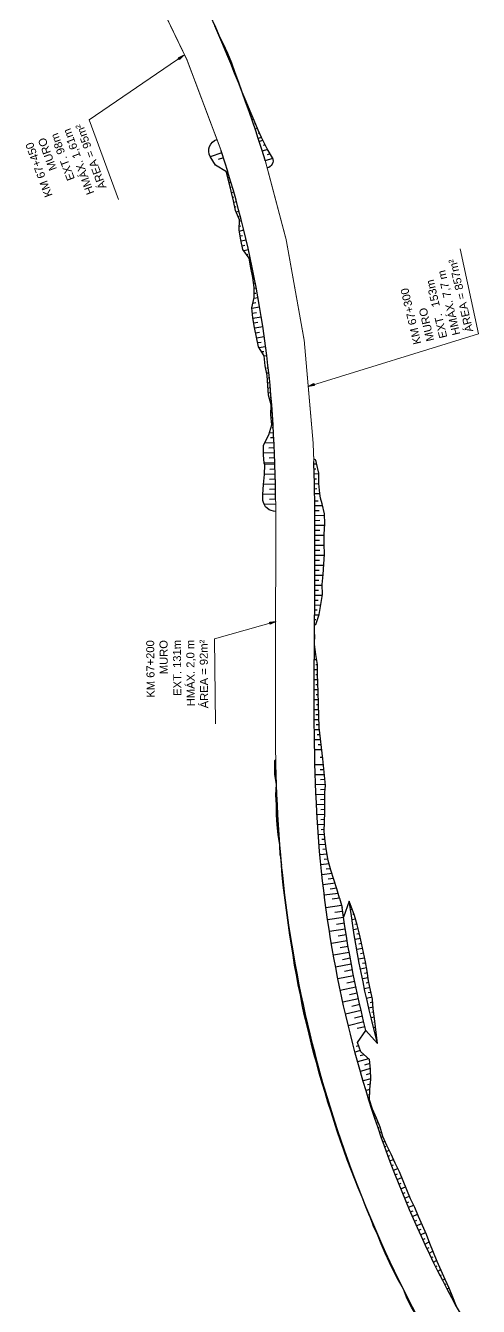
# Model space of a CAD drawing. Header units: metres. Extents: x 288738 to 324331, y 7399322 to 7465117.
# Drawn here: x 304748 to 304974, y 7438552 to 7439192 of the extents above; entities that cross this region are included whole.
import ezdxf

# ---------------------------------------------------------------- set-up
doc = ezdxf.new("R2010")
doc.units = ezdxf.units.M
doc.header["$LTSCALE"] = 10
for name, color, linetype in [('F-HZ-ATERRO-TALUDE', 110, 'Continuous'), ('F-HZ-CORTE-TALUDE', 10, 'Continuous'), ('F-HZ-MUROS', 210, 'Continuous'), ('F-HZ-PIANO-CORTE', 10, 'Continuous'), ('F-HZ-TALUDE', 2, 'Continuous')]:
    doc.layers.add(name, color=color, linetype=linetype)
doc.layers.add('U-HZ-TEXTO-MUROS', color=2, linetype='Continuous', lineweight=0)
doc.styles.add('ARIAL', font='arial.ttf')
doc.styles.add('DIM', font='arial.ttf', dxfattribs={"width": 0.8})
doc.dimstyles.new('U-1_2000', dxfattribs={"dimscale": 2, "dimtxt": 1.5, "dimasz": 0.75, "dimexe": 0.75, "dimexo": 0.75, "dimgap": 0.25, "dimtad": 1, "dimzin": 4, "dimtxsty": 'DIM', "dimblk": 'ARCHTICK', "dimcen": 0.7, "dimdle": 0.75, "dimclrd": 256, "dimclre": 256, "dimclrt": 256, "dimaunit": 1, "dimadec": 3, "dimazin": 2, "dimtfac": 1, "dimtofl": 0, "dimtmove": 0, "dimatfit": 3, "dimldrblk": 'CLOSEDBLANK', "dimfxl": 0, "dimtolj": 1, "dimtzin": 0, "dimlwd": -1, "dimlwe": -1, "dimarcsym": 0})

# ---------------------------------------------------------------- blocks, each defined once
blk = doc.blocks.new('_ArchTick')
at = {"color": 0, "linetype": 'ByBlock', "const_width": 0.15}
blk.add_lwpolyline([(-0.5, -0.5), (0.5, 0.5)], dxfattribs=at)

msp = doc.modelspace()

# ---------------------------------------------------------------- linework, layer by layer
at = {"layer": 'F-HZ-ATERRO-TALUDE', "linetype": 'Continuous', "lineweight": -3}
for p, q in [((304842.775, 7439192.145), (304842.921, 7439192.211)), ((304846.397, 7439128.584), (304840.598, 7439126.707)), ((304846.043, 7439129.672), (304845.683, 7439129.555)), ((304847.156, 7439126.202), (304844.529, 7439125.365)), ((304869.805, 7439018.584), (304868.727, 7439018.469)), ((304869.534, 7439021.069), (304868.911, 7439021)), ((304870.313, 7439013.61), (304868.989, 7439013.481)), ((304870.065, 7439016.098), (304869.508, 7439016.041)), ((304870.776, 7439008.631), (304869.466, 7439008.516)), ((304870.55, 7439011.121), (304869.86, 7439011.057)), ((304870.988, 7439006.141), (304870.502, 7439006.1)), ((304871.191, 7439003.649), (304870.757, 7439003.615)), ((304871.381, 7439001.156), (304871.194, 7439001.142)), ((304871.564, 7438998.663), (304870.909, 7438998.617)), ((304871.892, 7438993.674), (304871.279, 7438993.636)), ((304871.732, 7438996.168), (304871.378, 7438996.145)), ((304872.181, 7438988.682), (304870.101, 7438988.57)), ((304872.04, 7438991.178), (304871.463, 7438991.145)), ((304872.433, 7438983.688), (304867.683, 7438983.467)), ((304872.543, 7438981.191), (304869.875, 7438981.076)), ((304872.31, 7438986.185), (304870.647, 7438986.102)), ((304872.647, 7438978.693), (304867.171, 7438978.476)), ((304872.742, 7438976.195), (304870.017, 7438976.096)), ((304873.001, 7438967.973), (304867.701, 7438967.833)), ((304872.855, 7438972.971), (304867.812, 7438972.808)), ((304872.928, 7438970.472), (304870.352, 7438970.396)), ((304892.36, 7438973.107), (304893.685, 7438973.149)), ((304892.431, 7438970.67), (304893.363, 7438970.697)), ((304892.501, 7438968.232), (304894.851, 7438968.294)), ((304873.119, 7438962.974), (304867.147, 7438962.849)), ((304873.06, 7438965.474), (304870.243, 7438965.407)), ((304892.56, 7438965.742), (304893.677, 7438965.768)), ((304892.619, 7438963.251), (304894.751, 7438963.296)), ((304892.664, 7438960.769), (304893.856, 7438960.791)), ((304873.212, 7438957.975), (304866.848, 7438957.873)), ((304873.166, 7438960.475), (304870.081, 7438960.418)), ((304873.259, 7438955.476), (304870.174, 7438955.419)), ((304892.71, 7438958.288), (304895.342, 7438958.331)), ((304892.76, 7438954.727), (304894.398, 7438954.748)), ((304873.305, 7438952.976), (304867.514, 7438952.883)), ((304892.788, 7438952.319), (304896.705, 7438952.362)), ((304892.812, 7438949.887), (304895.042, 7438949.908)), ((304892.833, 7438947.439), (304897.696, 7438947.474)), ((304892.848, 7438944.948), (304895.309, 7438944.962)), ((304892.861, 7438942.458), (304897.786, 7438942.477)), ((304892.867, 7438939.97), (304895.256, 7438939.976)), ((304892.872, 7438937.48), (304897.529, 7438937.484)), ((304892.866, 7438929.999), (304895.23, 7438929.993)), ((304892.871, 7438932.492), (304897.485, 7438932.485)), ((304892.872, 7438934.986), (304895.182, 7438934.985)), ((304892.838, 7438922.525), (304897.287, 7438922.504)), ((304892.849, 7438925.017), (304895.156, 7438925.007)), ((304892.859, 7438927.507), (304897.645, 7438927.491)), ((304892.811, 7438917.538), (304896.976, 7438917.514)), ((304892.825, 7438920.032), (304894.982, 7438920.02)), ((304892.765, 7438910.061), (304894.686, 7438910.048)), ((304892.781, 7438912.559), (304896.547, 7438912.535)), ((304892.796, 7438915.05), (304894.766, 7438915.037)), ((304892.733, 7438905.106), (304894.433, 7438905.095)), ((304892.749, 7438907.568), (304896.584, 7438907.543)), ((304892.684, 7438897.718), (304894.81, 7438897.704)), ((304892.7, 7438900.176), (304893.983, 7438900.168)), ((304892.717, 7438902.644), (304895.685, 7438902.624)), ((304892.653, 7438892.962), (304893.236, 7438892.959)), ((304892.669, 7438895.34), (304893.346, 7438895.336)), ((304873.305, 7438824.712), (304872.795, 7438824.7)), ((304873.401, 7438821.036), (304872.798, 7438821.02)), ((304873.333, 7438823.535), (304873.052, 7438823.529)), ((304873.55, 7438816.039), (304873.133, 7438816.025)), ((304873.47, 7438818.537), (304873.16, 7438818.528)), ((304873.633, 7438813.54), (304873.564, 7438813.538)), ((304873.727, 7438811.042), (304873.478, 7438811.032)), ((304873.825, 7438808.544), (304873.575, 7438808.533)), ((304873.934, 7438806.046), (304873.395, 7438806.022)), ((304874.174, 7438801.052), (304873.591, 7438801.022)), ((304874.048, 7438803.549), (304873.798, 7438803.537)), ((304874.448, 7438796.059), (304873.742, 7438796.018)), ((304874.305, 7438798.555), (304873.947, 7438798.536)), ((304874.758, 7438791.069), (304874.202, 7438791.032)), ((304874.597, 7438793.564), (304874.279, 7438793.544)), ((304874.925, 7438788.575), (304874.69, 7438788.558)), ((304875.105, 7438786.081), (304874.797, 7438786.058)), ((304875.293, 7438783.588), (304875.237, 7438783.584)), ((304875.493, 7438781.096), (304875.375, 7438781.087)), ((304875.701, 7438778.605), (304875.584, 7438778.595)), ((304922.011, 7438648.446), (304922.564, 7438648.626)), ((304922.786, 7438646.079), (304923.184, 7438646.211)), ((304923.583, 7438643.708), (304924.475, 7438644.008)), ((304924.383, 7438641.337), (304924.871, 7438641.503)), ((304925.201, 7438638.971), (304926.101, 7438639.283)), ((304926.02, 7438636.607), (304926.435, 7438636.753)), ((304926.856, 7438634.256), (304927.883, 7438634.622)), ((304927.694, 7438631.905), (304928.306, 7438632.125)), ((304928.551, 7438629.559), (304929.965, 7438630.076)), ((304929.41, 7438627.212), (304930.21, 7438627.508)), ((304930.288, 7438624.869), (304932.03, 7438625.522)), ((304931.169, 7438622.527), (304932.119, 7438622.888)), ((304932.063, 7438620.196), (304934.197, 7438621.018)), ((304932.964, 7438617.863), (304934.125, 7438618.316)), ((304933.884, 7438615.528), (304936.241, 7438616.458)), ((304934.809, 7438613.193), (304935.996, 7438613.668)), ((304935.748, 7438610.865), (304938.09, 7438611.813)), ((304936.693, 7438608.539), (304937.858, 7438609.017)), ((304937.652, 7438606.219), (304940.007, 7438607.196)), ((304938.617, 7438603.903), (304939.832, 7438604.414)), ((304939.592, 7438601.595), (304942.177, 7438602.693)), ((304940.578, 7438599.288), (304941.892, 7438599.853)), ((304941.575, 7438596.985), (304944.111, 7438598.088)), ((304922.206, 7438592.643), (304921.982, 7438592.547)), ((304923.199, 7438590.348), (304923.098, 7438590.305)), ((304942.581, 7438594.685), (304943.832, 7438595.235)), ((304943.597, 7438592.388), (304946.121, 7438593.512)), ((304944.625, 7438590.096), (304945.884, 7438590.663)), ((304924.192, 7438588.054), (304924.012, 7438587.975)), ((304925.203, 7438585.767), (304925.096, 7438585.72)), ((304926.215, 7438583.481), (304925.966, 7438583.37)), ((304945.66, 7438587.807), (304948.152, 7438588.942)), ((304946.706, 7438585.529), (304947.887, 7438586.074)), ((304947.756, 7438583.258), (304949.93, 7438584.271)), ((304927.245, 7438581.203), (304927.081, 7438581.129)), ((304928.276, 7438578.926), (304927.868, 7438578.739)), ((304929.325, 7438576.657), (304929.14, 7438576.571)), ((304948.821, 7438580.99), (304949.839, 7438581.47)), ((304949.892, 7438578.725), (304951.815, 7438579.641)), ((304950.975, 7438576.469), (304951.851, 7438576.891)), ((304930.374, 7438574.388), (304930.05, 7438574.236)), ((304931.442, 7438572.127), (304931.265, 7438572.043)), ((304952.062, 7438574.219), (304953.619, 7438574.978)), ((304953.166, 7438571.971), (304953.92, 7438572.342)), ((304954.275, 7438569.722), (304955.779, 7438570.471)), ((304932.51, 7438569.867), (304932.121, 7438569.681)), ((304933.596, 7438567.615), (304933.463, 7438567.55)), ((304934.684, 7438565.364), (304934.552, 7438565.299)), ((304955.398, 7438567.486), (304956.087, 7438567.832)), ((304956.523, 7438565.252), (304957.752, 7438565.877)), ((304935.788, 7438563.121), (304935.755, 7438563.104)), ((304936.894, 7438560.879), (304936.885, 7438560.874)), ((304938.017, 7438558.645), (304937.933, 7438558.603)), ((304957.665, 7438563.025), (304958.23, 7438563.315)), ((304958.81, 7438560.799), (304959.847, 7438561.337)), ((304959.967, 7438558.59), (304960.383, 7438558.808)), ((304939.141, 7438556.412), (304938.787, 7438556.233)), ((304940.282, 7438554.188), (304940.089, 7438554.089)), ((304961.125, 7438556.384), (304961.743, 7438556.711)), ((304962.299, 7438554.189), (304962.492, 7438554.292)), ((304963.472, 7438551.996), (304963.628, 7438552.08))]:
    msp.add_line(p, q, dxfattribs=at)
at = {"layer": 'F-HZ-CORTE-TALUDE', "linetype": 'Continuous', "lineweight": -3}
msp.add_line((304872.832, 7438973.696), (304867.493, 7438973.519), dxfattribs=at)
at = {"layer": 'F-HZ-MUROS', "linetype": 'Continuous', "lineweight": -3, "const_width": 0.5}
for points in [[(304846.042, 7439129.672), (304828.957, 7439175.072), (304807.434, 7439219.684), (304806.472, 7439221.458)], [(304892.321, 7438974.342), (304891.956, 7438983.699), (304887.516, 7439034.741), (304878.487, 7439085.24), (304868.049, 7439124.706)], [(304873.302, 7438824.712), (304873.14, 7438832.98), (304873.086, 7438883.09), (304873.361, 7438933.062), (304873.235, 7438955.786)]]:
    msp.add_lwpolyline(points, dxfattribs=at)
at = {"layer": 'F-HZ-PIANO-CORTE'}
for p, q in [((304845.09, 7439187.128), (304845.014, 7439187.095)), ((304846.187, 7439184.878), (304846.097, 7439184.839)), ((304847.282, 7439182.626), (304846.999, 7439182.506)), ((304848.36, 7439180.366), (304848.166, 7439180.284)), ((304849.432, 7439178.103), (304848.944, 7439177.899)), ((304850.382, 7439175.788), (304850.139, 7439175.688)), ((304851.332, 7439173.473), (304850.847, 7439173.276)), ((304852.175, 7439171.115), (304851.976, 7439171.035)), ((304853.017, 7439168.757), (304852.709, 7439168.635)), ((304853.891, 7439166.413), (304853.755, 7439166.36)), ((304854.766, 7439164.069), (304854.529, 7439163.978)), ((304855.553, 7439161.693), (304855.486, 7439161.668)), ((304856.329, 7439159.313), (304856.308, 7439159.305)), ((304857.294, 7439157.005), (304857.236, 7439156.983)), ((304858.295, 7439154.708), (304858.046, 7439154.617)), ((304859.271, 7439152.402), (304859.084, 7439152.334)), ((304860.241, 7439150.091), (304859.742, 7439149.914)), ((304861.202, 7439147.776), (304860.887, 7439147.666)), ((304862.159, 7439145.459), (304861.396, 7439145.195)), ((304863.135, 7439143.147), (304862.67, 7439142.988)), ((304864.119, 7439140.835), (304863.009, 7439140.462)), ((304865.153, 7439138.539), (304864.476, 7439138.315)), ((304866.217, 7439136.25), (304864.583, 7439135.717)), ((304866.879, 7439134.837), (304865.057, 7439134.248)), ((304869.239, 7439130.319), (304866.574, 7439129.484)), ((304868.049, 7439132.577), (304866.933, 7439132.222)), ((304870.542, 7439128.092), (304868.927, 7439127.593)), ((304871.732, 7439125.834), (304868.056, 7439124.682)), ((304848.736, 7439118.844), (304849.389, 7439119.042)), ((304848.797, 7439118.576), (304849.468, 7439118.78)), ((304849.354, 7439116.139), (304849.768, 7439116.263)), ((304849.918, 7439113.704), (304850.894, 7439113.99)), ((304850.511, 7439111.275), (304851.05, 7439111.43)), ((304851.119, 7439108.85), (304852.28, 7439109.179)), ((304851.774, 7439106.438), (304852.364, 7439106.602)), ((304852.378, 7439104.013), (304853.622, 7439104.353)), ((304852.828, 7439101.554), (304853.55, 7439101.748)), ((304853.434, 7439099.143), (304854.915, 7439099.533)), ((304854.455, 7439096.861), (304854.996, 7439097.001)), ((304855.108, 7439092.022), (304855.92, 7439092.225)), ((304855.141, 7439089.531), (304857.319, 7439090.063)), ((304855.183, 7439094.521), (304856.147, 7439094.766)), ((304855.565, 7439087.067), (304856.735, 7439087.347)), ((304856.009, 7439084.607), (304858.486, 7439085.188)), ((304856.514, 7439082.159), (304857.782, 7439082.45)), ((304857.267, 7439079.818), (304859.599, 7439080.343)), ((304858.714, 7439077.78), (304859.406, 7439077.932)), ((304860.039, 7439075.69), (304860.599, 7439075.811)), ((304860.462, 7439073.226), (304860.79, 7439073.295)), ((304860.895, 7439070.764), (304861.633, 7439070.917)), ((304861.397, 7439068.315), (304861.763, 7439068.389)), ((304861.877, 7439065.862), (304862.622, 7439066.009)), ((304862.247, 7439063.39), (304862.671, 7439063.471)), ((304862.501, 7439058.413), (304863.254, 7439058.55)), ((304862.543, 7439060.912), (304863.565, 7439061.104)), ((304861.32, 7439051.04), (304865.242, 7439051.704)), ((304861.837, 7439053.482), (304863.34, 7439053.743)), ((304862.378, 7439055.923), (304864.444, 7439056.291)), ((304861.577, 7439048.553), (304863.614, 7439048.888)), ((304861.847, 7439046.068), (304866.058, 7439046.741)), ((304862.31, 7439043.611), (304864.377, 7439043.932)), ((304862.77, 7439041.154), (304866.83, 7439041.765)), ((304863.21, 7439038.693), (304865.202, 7439038.983)), ((304863.666, 7439036.235), (304867.555, 7439036.783)), ((304864.237, 7439033.802), (304866.066, 7439034.051)), ((304864.912, 7439031.409), (304868.228, 7439031.846)), ((304866.182, 7439029.256), (304867.351, 7439029.405)), ((304867.452, 7439027.102), (304868.812, 7439027.27)), ((304892.716, 7438885.163), (304892.602, 7438885.164)), ((304892.745, 7438887.663), (304892.682, 7438887.663)), ((304893.032, 7438880.161), (304892.571, 7438880.164)), ((304892.726, 7438882.663), (304892.656, 7438882.663)), ((304893.355, 7438877.659), (304892.955, 7438877.661)), ((304893.805, 7438875.156), (304892.541, 7438875.164)), ((304894.198, 7438872.655), (304893.362, 7438872.659)), ((304894.266, 7438865.158), (304892.493, 7438865.164)), ((304894.198, 7438870.156), (304892.514, 7438870.164)), ((304894.27, 7438867.657), (304893.386, 7438867.66)), ((304894.387, 7438860.161), (304892.481, 7438860.164)), ((304894.327, 7438862.659), (304893.326, 7438862.662)), ((304894.555, 7438855.165), (304892.479, 7438855.164)), ((304894.465, 7438857.663), (304893.464, 7438857.663)), ((304894.646, 7438852.668), (304893.645, 7438852.666)), ((304894.736, 7438850.172), (304892.489, 7438850.164)), ((304894.826, 7438847.675), (304893.325, 7438847.668)), ((304894.916, 7438845.18), (304892.514, 7438845.164)), ((304895.187, 7438840.191), (304892.556, 7438840.164)), ((304895.006, 7438842.684), (304893.506, 7438842.672)), ((304895.745, 7438835.209), (304892.616, 7438835.165)), ((304895.466, 7438837.699), (304893.959, 7438837.681)), ((304896.024, 7438832.719), (304894.517, 7438832.695)), ((304896.302, 7438830.232), (304892.697, 7438830.165)), ((304896.722, 7438826.483), (304895.42, 7438826.456)), ((304897.083, 7438822.788), (304892.862, 7438822.679)), ((304897.316, 7438820.305), (304895.551, 7438820.255)), ((304897.55, 7438817.824), (304893.005, 7438817.681)), ((304897.783, 7438815.343), (304895.634, 7438815.27)), ((304898.09, 7438812.867), (304893.176, 7438812.684)), ((304897.859, 7438807.884), (304893.378, 7438807.688)), ((304897.959, 7438810.375), (304895.616, 7438810.281)), ((304897.796, 7438802.905), (304893.614, 7438802.694)), ((304897.807, 7438805.394), (304895.649, 7438805.292)), ((304897.82, 7438797.928), (304893.884, 7438797.701)), ((304897.837, 7438800.418), (304895.791, 7438800.308)), ((304897.737, 7438795.433), (304895.884, 7438795.319)), ((304897.648, 7438792.937), (304894.19, 7438792.711)), ((304897.663, 7438787.952), (304894.536, 7438787.723)), ((304897.555, 7438790.438), (304895.956, 7438790.327)), ((304898.218, 7438783.008), (304894.924, 7438782.738)), ((304897.928, 7438785.479), (304896.326, 7438785.354)), ((304898.922, 7438778.079), (304895.354, 7438777.756)), ((304898.525, 7438780.539), (304896.829, 7438780.393)), ((304899.366, 7438775.626), (304897.474, 7438775.446)), ((304876.38, 7438770.194), (304876.487, 7438770.205)), ((304899.995, 7438773.192), (304895.826, 7438772.779)), ((304900.7, 7438770.77), (304898.388, 7438770.531)), ((304876.548, 7438767.7), (304876.642, 7438767.71)), ((304876.782, 7438765.211), (304877.006, 7438765.235)), ((304877.018, 7438762.722), (304877.147, 7438762.736)), ((304901.439, 7438768.355), (304896.341, 7438767.805)), ((304902.958, 7438763.542), (304896.898, 7438762.837)), ((304902.189, 7438765.945), (304899.4, 7438765.633)), ((304877.322, 7438760.241), (304877.566, 7438760.269)), ((304877.63, 7438757.76), (304877.743, 7438757.773)), ((304904.466, 7438758.501), (304897.528, 7438757.631)), ((304903.768, 7438761.027), (304900.486, 7438760.63)), ((304905.119, 7438756.095), (304901.479, 7438755.623)), ((304877.944, 7438755.279), (304878.167, 7438755.307)), ((304878.258, 7438752.799), (304878.368, 7438752.813)), ((304878.599, 7438750.322), (304878.809, 7438750.351)), ((304906.131, 7438752.372), (304898.366, 7438751.229)), ((304911.601, 7438750.381), (304910.62, 7438750.242)), ((304878.941, 7438747.846), (304879.041, 7438747.86)), ((304879.243, 7438745.364), (304879.492, 7438745.4)), ((304907.112, 7438746.518), (304899.197, 7438745.353)), ((304906.693, 7438749.447), (304902.733, 7438748.885)), ((304907.554, 7438743.592), (304903.599, 7438742.989)), ((304913.193, 7438745.573), (304911.342, 7438745.295)), ((304912.501, 7438747.99), (304911.737, 7438747.879)), ((304913.827, 7438743.15), (304912.771, 7438742.986)), ((304879.541, 7438742.882), (304879.693, 7438742.904)), ((304879.92, 7438740.411), (304880.216, 7438740.456)), ((304880.309, 7438737.942), (304880.449, 7438737.963)), ((304908.006, 7438740.668), (304900.104, 7438739.422)), ((304908.473, 7438737.746), (304904.525, 7438737.103)), ((304914.423, 7438740.723), (304912.107, 7438740.354)), ((304915.014, 7438738.296), (304913.758, 7438738.091)), ((304880.723, 7438735.476), (304880.98, 7438735.517)), ((304881.139, 7438733.011), (304881.257, 7438733.03)), ((304881.54, 7438730.544), (304881.786, 7438730.585)), ((304908.958, 7438734.827), (304901.069, 7438733.501)), ((304909.453, 7438731.909), (304905.512, 7438731.226)), ((304915.576, 7438735.867), (304912.915, 7438735.419)), ((304916.655, 7438731.004), (304913.766, 7438730.492)), ((304916.134, 7438733.438), (304914.732, 7438733.196)), ((304881.939, 7438728.075), (304882.069, 7438728.098)), ((304882.299, 7438725.602), (304882.632, 7438725.66)), ((304909.968, 7438728.996), (304902.093, 7438727.589)), ((304910.496, 7438726.084), (304906.563, 7438725.361)), ((304917.657, 7438726.131), (304914.659, 7438725.573)), ((304917.171, 7438728.57), (304915.687, 7438728.301)), ((304882.652, 7438723.127), (304882.859, 7438723.164)), ((304883.101, 7438720.668), (304883.518, 7438720.745)), ((304883.573, 7438718.213), (304883.773, 7438718.251)), ((304911.036, 7438723.175), (304903.175, 7438721.687)), ((304911.597, 7438720.27), (304907.671, 7438719.506)), ((304918.608, 7438721.25), (304915.596, 7438720.661)), ((304918.139, 7438723.692), (304916.63, 7438723.404)), ((304919.048, 7438718.802), (304917.563, 7438718.505)), ((304884.022, 7438715.753), (304884.445, 7438715.835)), ((304884.465, 7438713.293), (304884.693, 7438713.338)), ((304912.168, 7438717.366), (304904.323, 7438715.798)), ((304913.359, 7438711.569), (304905.531, 7438709.921)), ((304912.756, 7438714.466), (304908.837, 7438713.662)), ((304919.424, 7438716.34), (304916.575, 7438715.758)), ((304920.362, 7438711.454), (304917.597, 7438710.864)), ((304919.853, 7438713.889), (304918.467, 7438713.599)), ((304884.984, 7438710.848), (304885.413, 7438710.934)), ((304885.524, 7438708.407), (304885.716, 7438708.446)), ((304885.989, 7438705.951), (304886.421, 7438706.042)), ((304914.608, 7438705.785), (304906.797, 7438704.056)), ((304913.972, 7438708.675), (304910.062, 7438707.83)), ((304921.406, 7438706.589), (304918.661, 7438705.979)), ((304920.88, 7438709.021), (304919.502, 7438708.72)), ((304886.431, 7438703.49), (304886.684, 7438703.545)), ((304886.917, 7438701.038), (304887.468, 7438701.159)), ((304887.418, 7438698.589), (304887.712, 7438698.654)), ((304915.914, 7438700.013), (304908.121, 7438698.204)), ((304915.254, 7438702.897), (304911.353, 7438702.013)), ((304921.953, 7438701.609), (304919.768, 7438701.103)), ((304921.748, 7438704.116), (304920.479, 7438703.828)), ((304922.248, 7438699.12), (304921.294, 7438698.894)), ((304888.011, 7438696.161), (304888.557, 7438696.285)), ((304888.639, 7438693.741), (304888.876, 7438693.796)), ((304917.281, 7438694.255), (304909.507, 7438692.367)), ((304916.593, 7438697.133), (304912.701, 7438696.208)), ((304922.589, 7438696.639), (304920.917, 7438696.236)), ((304922.882, 7438694.145), (304922.196, 7438693.976)), ((304889.218, 7438691.309), (304889.685, 7438691.419)), ((304889.776, 7438688.872), (304890.019, 7438688.931)), ((304890.38, 7438686.447), (304890.854, 7438686.563)), ((304917.871, 7438691.86), (304913.988, 7438690.9)), ((304923.159, 7438691.643), (304922.109, 7438691.381)), ((304891.005, 7438684.026), (304891.229, 7438684.082)), ((304891.591, 7438681.596), (304892.063, 7438681.715)), ((304892.156, 7438679.16), (304892.419, 7438679.228)), ((304915.528, 7438679.89), (304912.873, 7438679.18)), ((304914.703, 7438682.246), (304913.469, 7438681.922)), ((304892.824, 7438676.753), (304893.311, 7438676.88)), ((304893.548, 7438674.36), (304893.748, 7438674.413)), ((304919.642, 7438675.865), (304914.186, 7438674.355)), ((304917.432, 7438677.83), (304915.479, 7438677.298)), ((304920.251, 7438673.465), (304917.556, 7438672.706)), ((304894.192, 7438671.945), (304894.6, 7438672.055)), ((304894.788, 7438669.517), (304895.023, 7438669.582)), ((304895.446, 7438667.106), (304895.928, 7438667.241)), ((304920.513, 7438670.964), (304915.54, 7438669.542)), ((304920.654, 7438668.425), (304918.445, 7438667.783)), ((304896.143, 7438664.705), (304896.375, 7438664.771)), ((304896.868, 7438662.312), (304897.296, 7438662.436)), ((304897.611, 7438659.925), (304897.803, 7438659.982)), ((304920.777, 7438665.875), (304916.935, 7438664.741)), ((304920.308, 7438660.541), (304918.371, 7438659.951)), ((304920.558, 7438663.217), (304919.105, 7438662.782)), ((304898.338, 7438657.533), (304898.705, 7438657.643)), ((304899.053, 7438655.138), (304899.238, 7438655.194)), ((304920.234, 7438657.911), (304919.671, 7438657.737)), ((304899.795, 7438652.751), (304900.152, 7438652.86)), ((304900.559, 7438650.37), (304900.725, 7438650.422)), ((304901.307, 7438647.985), (304901.64, 7438648.09)), ((304902.041, 7438645.595), (304902.219, 7438645.652)), ((304902.807, 7438643.215), (304903.166, 7438643.332)), ((304903.603, 7438640.846), (304903.774, 7438640.902)), ((304904.402, 7438638.477), (304904.732, 7438638.587)), ((304905.203, 7438636.108), (304905.366, 7438636.164)), ((304905.999, 7438633.739), (304906.337, 7438633.855)), ((304906.79, 7438631.367), (304906.972, 7438631.43)), ((304907.625, 7438629.011), (304907.981, 7438629.137)), ((304908.512, 7438626.674), (304908.665, 7438626.728)), ((304909.386, 7438624.332), (304909.664, 7438624.432)), ((304910.247, 7438621.984), (304910.384, 7438622.035)), ((304911.145, 7438619.652), (304911.385, 7438619.741)), ((304912.093, 7438617.338), (304912.177, 7438617.37)), ((304913.026, 7438615.019), (304913.146, 7438615.065)), ((304913.937, 7438612.691), (304913.989, 7438612.711)), ((304914.856, 7438610.366), (304914.946, 7438610.401)), ((304915.786, 7438608.045), (304915.823, 7438608.06)), ((304916.716, 7438605.725), (304916.784, 7438605.752)), ((304917.645, 7438603.404), (304917.682, 7438603.419)), ((304918.589, 7438601.089), (304918.661, 7438601.118)), ((304919.557, 7438598.784), (304919.586, 7438598.796))]:
    msp.add_line(p, q, dxfattribs=at)
at = {"layer": 'F-HZ-TALUDE', "linetype": 'Continuous', "lineweight": -3}
for points in [[(304840.65, 7439196.817), (304842.775, 7439192.145)], [(304868.049, 7439124.706), (304868.049, 7439124.706), (304867.984, 7439124.919), (304866.469, 7439129.823), (304864.91, 7439134.712), (304864.583, 7439135.717), (304863.306, 7439139.586), (304861.658, 7439144.446), (304859.966, 7439149.291), (304858.23, 7439154.12), (304856.45, 7439158.934), (304854.626, 7439163.73), (304852.759, 7439168.511), (304850.848, 7439173.273), (304848.894, 7439178.019), (304846.898, 7439182.746), (304844.858, 7439187.455), (304842.775, 7439192.145)], [(304871.731, 7439126.059), (304869.054, 7439130.634), (304866.652, 7439135.276), (304866.217, 7439136.25), (304864.484, 7439139.98), (304862.463, 7439144.724), (304860.498, 7439149.48), (304858.507, 7439154.222), (304856.453, 7439158.935), (304854.859, 7439163.82), (304853.063, 7439168.631), (304851.333, 7439173.471), (304849.383, 7439178.223), (304847.17, 7439182.862), (304844.917, 7439187.481)], [(304847.864, 7439123.982), (304846.359, 7439128.702), (304846.043, 7439129.672), (304846.043, 7439129.672)], [(304843.119, 7439122.492), (304840.533, 7439126.815), (304840.533, 7439126.815)], [(304873.235, 7438955.786), (304873.12, 7438962.95), (304873.003, 7438967.922), (304872.857, 7438972.89), (304872.832, 7438973.696), (304872.682, 7438977.856), (304872.476, 7438982.818), (304872.232, 7438987.775), (304871.953, 7438992.729), (304871.635, 7438997.678), (304871.274, 7439002.622), (304870.873, 7439007.56), (304870.425, 7439012.494), (304869.932, 7439017.424), (304869.394, 7439022.349), (304868.812, 7439027.27), (304868.185, 7439032.184), (304867.513, 7439037.093), (304866.796, 7439041.995), (304866.035, 7439046.891), (304865.23, 7439051.78), (304864.38, 7439056.661), (304863.486, 7439061.534), (304862.547, 7439066.399), (304861.564, 7439071.255), (304860.538, 7439076.102), (304859.467, 7439080.939), (304858.352, 7439085.767), (304857.193, 7439090.584), (304855.991, 7439095.39), (304854.745, 7439100.186), (304853.456, 7439104.97), (304852.123, 7439109.741), (304850.746, 7439114.501), (304849.389, 7439119.042), (304849.327, 7439119.248), (304847.864, 7439123.982)], [(304867.452, 7439027.102), (304864.725, 7439031.727), (304863.595, 7439036.539), (304862.729, 7439041.382), (304861.819, 7439046.216), (304861.312, 7439051.116), (304862.466, 7439056.319), (304862.55, 7439061.358), (304861.818, 7439066.255), (304860.826, 7439071.102), (304859.989, 7439075.983), (304856.886, 7439080.356), (304855.89, 7439085.187), (304855.05, 7439090.058), (304855.203, 7439095.189), (304853.156, 7439099.765), (304852.263, 7439104.642), (304850.966, 7439109.413), (304849.792, 7439114.22), (304848.736, 7439118.844), (304848.694, 7439119.055)], [(304866.848, 7438957.873), (304867.145, 7438962.825), (304867.7, 7438967.782), (304867.847, 7438972.729), (304867.493, 7438973.519), (304867.159, 7438977.643), (304867.23, 7438982.58), (304869.816, 7438987.648), (304871.375, 7438992.694), (304870.871, 7438997.626), (304871.064, 7439002.605), (304869.594, 7439007.45), (304869.261, 7439012.397), (304868.932, 7439017.32), (304868.063, 7439022.198)], [(304892.71, 7438958.288), (304892.617, 7438963.358), (304892.497, 7438968.435), (304892.348, 7438973.517), (304892.321, 7438974.342)], [(304895.342, 7438958.331), (304894.739, 7438963.403), (304894.855, 7438968.497), (304893.582, 7438973.557), (304893.459, 7438974.38)], [(304963.472, 7438551.996), (304961.167, 7438556.304), (304958.899, 7438560.626), (304956.668, 7438564.965), (304954.472, 7438569.322), (304952.314, 7438573.698), (304950.191, 7438578.091), (304948.106, 7438582.502), (304946.057, 7438586.93), (304944.046, 7438591.375), (304942.071, 7438595.837), (304940.134, 7438600.315), (304938.234, 7438604.809), (304936.371, 7438609.319), (304934.546, 7438613.844), (304932.759, 7438618.384), (304931.01, 7438622.939), (304929.299, 7438627.508), (304927.626, 7438632.092), (304925.991, 7438636.689), (304924.395, 7438641.299), (304922.837, 7438645.923), (304921.318, 7438650.56), (304919.837, 7438655.209), (304918.395, 7438659.87), (304916.993, 7438664.543), (304915.629, 7438669.228), (304914.304, 7438673.924), (304913.018, 7438678.63), (304911.772, 7438683.348), (304910.565, 7438688.075), (304909.397, 7438692.812), (304908.269, 7438697.559), (304907.18, 7438702.316), (304906.132, 7438707.081), (304905.122, 7438711.854), (304904.153, 7438716.636), (304903.224, 7438721.426), (304902.334, 7438726.224), (304901.485, 7438731.028), (304900.676, 7438735.84), (304899.906, 7438740.658), (304899.177, 7438745.482), (304898.489, 7438750.312), (304897.84, 7438755.148), (304897.232, 7438759.989), (304896.664, 7438764.835), (304896.136, 7438769.686), (304895.649, 7438774.541), (304895.203, 7438779.399), (304894.797, 7438784.262), (304894.431, 7438789.129), (304894.103, 7438794.006), (304893.813, 7438798.89), (304893.556, 7438803.782), (304893.333, 7438808.682), (304893.141, 7438813.589), (304892.978, 7438818.503), (304892.841, 7438823.424), (304892.799, 7438825.166), (304892.73, 7438828.351), (304892.642, 7438833.285), (304892.575, 7438838.225), (304892.527, 7438843.172), (304892.496, 7438848.125), (304892.48, 7438853.083), (304892.478, 7438858.048), (304892.486, 7438863.019), (304892.503, 7438867.996), (304892.528, 7438872.979), (304892.557, 7438877.968), (304892.588, 7438882.963), (304892.621, 7438887.962), (304892.751, 7438907.962), (304892.783, 7438912.964), (304892.813, 7438917.972), (304892.841, 7438922.987), (304892.862, 7438928.01), (304892.872, 7438933.039), (304892.872, 7438938.075), (304892.859, 7438943.118), (304892.829, 7438948.168), (304892.78, 7438953.225), (304892.743, 7438956.061)], [(304893.236, 7438892.959), (304894.891, 7438897.948), (304895.739, 7438902.942), (304896.657, 7438907.937), (304896.537, 7438912.94), (304897.017, 7438917.948), (304897.314, 7438922.966), (304897.681, 7438927.994), (304897.461, 7438933.033), (304897.538, 7438938.081), (304897.823, 7438943.139), (304897.675, 7438948.206), (304896.493, 7438953.268), (304895.629, 7438956.101)], [(304894.197, 7438867.989), (304894.197, 7438867.989), (304894.198, 7438872.97), (304893.301, 7438877.963), (304892.689, 7438882.962), (304892.749, 7438887.962)], [(304875.5, 7438777.671), (304875.315, 7438782.716), (304874.54, 7438787.715), (304874.029, 7438792.735), (304873.589, 7438797.76), (304873.592, 7438802.806), (304873.284, 7438807.834), (304873.59, 7438812.882), (304872.862, 7438817.891), (304872.759, 7438822.92), (304872.795, 7438824.7)], [(304918.317, 7438601.951), (304916.431, 7438606.626), (304914.585, 7438611.318), (304912.777, 7438616.024), (304911.009, 7438620.746), (304909.281, 7438625.482), (304907.591, 7438630.232), (304905.942, 7438634.996), (304904.332, 7438639.774), (304902.762, 7438644.565), (304901.232, 7438649.369), (304899.742, 7438654.185), (304898.293, 7438659.014), (304896.883, 7438663.855), (304895.514, 7438668.707), (304894.186, 7438673.57), (304892.898, 7438678.445), (304891.651, 7438683.33), (304890.444, 7438688.225), (304889.279, 7438693.13), (304888.154, 7438698.045), (304887.07, 7438702.968), (304886.027, 7438707.901), (304885.026, 7438712.842), (304884.066, 7438717.792), (304883.147, 7438722.749), (304882.269, 7438727.713), (304881.432, 7438732.685), (304880.638, 7438737.664), (304879.884, 7438742.649), (304879.173, 7438747.64), (304878.502, 7438752.637), (304877.874, 7438757.639), (304877.287, 7438762.647), (304876.742, 7438767.659), (304876.239, 7438772.675), (304875.777, 7438777.696), (304875.358, 7438782.72), (304874.98, 7438787.747), (304874.644, 7438792.774), (304874.344, 7438797.802), (304874.081, 7438802.83), (304873.852, 7438807.858), (304873.654, 7438812.884), (304873.488, 7438817.91), (304873.348, 7438822.935), (304873.305, 7438824.712)], [(304905.119, 7438756.094), (304903.843, 7438760.792), (304902.335, 7438765.476), (304900.871, 7438770.181), (304899.495, 7438774.91), (304898.629, 7438779.7), (304898.031, 7438784.518), (304897.514, 7438789.349), (304897.697, 7438794.233), (304897.859, 7438799.116), (304897.777, 7438803.989), (304897.88, 7438808.874), (304898.063, 7438812.358)], [(304920.193, 7438597.271), (304918.24, 7438601.919), (304916.365, 7438606.6), (304914.489, 7438611.281), (304912.651, 7438615.976), (304910.738, 7438620.646), (304909.002, 7438625.381), (304907.213, 7438630.099), (304905.617, 7438634.885), (304904.001, 7438639.664), (304902.393, 7438644.446), (304900.913, 7438649.269), (304899.371, 7438654.072), (304897.929, 7438658.906), (304896.428, 7438663.724), (304895.021, 7438668.57), (304893.816, 7438673.471), (304892.355, 7438678.304), (304891.214, 7438683.22), (304889.952, 7438688.106), (304888.825, 7438693.024), (304887.557, 7438697.911), (304886.546, 7438702.855), (304885.653, 7438707.823), (304884.563, 7438712.75), (304883.668, 7438717.716), (304882.717, 7438722.671), (304882.004, 7438727.668), (304881.201, 7438732.647), (304880.36, 7438737.621), (304879.575, 7438742.603), (304878.974, 7438747.612), (304878.282, 7438752.608), (304877.648, 7438757.612), (304877.028, 7438762.617), (304876.552, 7438767.639), (304876.213, 7438772.673)], [(304918.324, 7438690.022), (304917.172, 7438694.695), (304916.06, 7438699.377), (304914.986, 7438704.068), (304913.952, 7438708.768), (304912.956, 7438713.476), (304912, 7438718.193), (304911.084, 7438722.917), (304910.206, 7438727.649), (304909.369, 7438732.388), (304908.57, 7438737.134), (304907.812, 7438741.886), (304907.092, 7438746.645), (304906.413, 7438751.409)], [(304924.072, 7438683.417), (304922.673, 7438696.026), (304922.022, 7438700.767), (304921.63, 7438705.559), (304920.623, 7438710.207), (304919.65, 7438714.862), (304918.931, 7438719.568), (304918.035, 7438724.236), (304917.105, 7438728.898), (304916.11, 7438733.551), (304915.039, 7438738.194), (304913.909, 7438742.834), (304912.698, 7438747.468), (304909.99, 7438754.657)], [(304924.072, 7438683.417), (304921.06, 7438695.636), (304919.955, 7438700.285), (304918.889, 7438704.944), (304917.862, 7438709.611), (304916.873, 7438714.287), (304915.924, 7438718.971), (304915.014, 7438723.663), (304914.142, 7438728.362), (304913.31, 7438733.068), (304912.518, 7438737.781), (304911.764, 7438742.5), (304911.05, 7438747.226), (304909.99, 7438754.657)], [(304920.166, 7438655.312), (304920.3, 7438660.45), (304920.787, 7438665.665), (304920.547, 7438670.638), (304920.036, 7438675.515), (304915.715, 7438679.355), (304914.106, 7438683.954)], [(304963.628, 7438552.08), (304961.777, 7438556.628), (304959.929, 7438561.161), (304957.878, 7438565.581), (304955.976, 7438570.071), (304953.826, 7438574.436), (304952.084, 7438578.995), (304950.217, 7438583.49), (304948.538, 7438588.066), (304946.579, 7438592.509), (304944.562, 7438596.927), (304942.803, 7438601.457), (304940.604, 7438605.8), (304938.692, 7438610.266), (304936.93, 7438614.794), (304935.072, 7438619.283), (304932.871, 7438623.645), (304930.88, 7438628.093), (304928.834, 7438632.527), (304926.814, 7438636.977), (304925.373, 7438641.634), (304923.648, 7438646.193), (304921.654, 7438650.668)], [(304968.966, 7438503.549), (304966.361, 7438507.841), (304963.774, 7438512.146), (304961.206, 7438516.465), (304958.659, 7438520.799), (304956.137, 7438525.15), (304953.638, 7438529.517), (304951.169, 7438533.903), (304948.726, 7438538.306), (304946.317, 7438542.729), (304943.939, 7438547.172), (304941.595, 7438551.636), (304939.289, 7438556.119), (304937.021, 7438560.622), (304934.79, 7438565.143), (304932.597, 7438569.683), (304930.442, 7438574.241), (304928.326, 7438578.816), (304926.247, 7438583.41), (304924.206, 7438588.02), (304922.205, 7438592.647), (304920.241, 7438597.291), (304918.317, 7438601.951)], [(304943.861, 7438547.131), (304941.199, 7438551.43), (304938.911, 7438555.927), (304937.018, 7438560.62), (304934.671, 7438565.085), (304932.205, 7438569.495), (304930.121, 7438574.09), (304927.914, 7438578.628), (304925.997, 7438583.298), (304924.027, 7438587.941), (304921.981, 7438592.551)]]:
    msp.add_lwpolyline(points, dxfattribs=at)
at = {"layer": 'F-HZ-TALUDE'}
for points in [[(304842.921, 7439192.211), (304844.917, 7439187.481)], [(304848.694, 7439119.055), (304843.119, 7439122.492)], [(304868.063, 7439022.198), (304867.452, 7439027.102)], [(304892.743, 7438956.061), (304892.707, 7438958.288)], [(304895.629, 7438956.101), (304895.342, 7438958.331)], [(304898.063, 7438812.358), (304896.811, 7438825.68), (304895.053, 7438841.392), (304894.413, 7438859.102), (304894.197, 7438867.989)], [(304875.5, 7438777.671), (304876.213, 7438772.673)], [(304905.119, 7438756.094), (304906.413, 7438751.409)], [(304909.99, 7438754.657), (304907.092, 7438746.645)], [(304914.106, 7438683.954), (304918.324, 7438690.022)], [(304924.072, 7438683.417), (304918.324, 7438690.022)], [(304921.654, 7438650.668), (304920.166, 7438655.312)], [(304920.193, 7438597.271), (304921.982, 7438592.547)], [(304966.046, 7438547.828), (304963.628, 7438552.08)]]:
    msp.add_lwpolyline(points, dxfattribs=at)
for points in [[(304840.533, 7439126.815, -0.4603199), (304843.92, 7439135.311, -3.4326244)], [(304871.731, 7439126.059, -0.4243972), (304869.133, 7439121.057, 1.2608693)], [(304893.459, 7438974.38, 0.40456), (304892.321, 7438975.482, 19.2625092)], [(304873.27, 7438949.371, -0.3775478), (304866.876, 7438954.94), (304866.828, 7438957.873)], [(304872.795, 7438824.7, -0.4167966), (304873.305, 7438825.223, -12.9325596)]]:
    msp.add_lwpolyline(points, format="xyb", dxfattribs=at)

# ---------------------------------------------------------------- texts
at = {"layer": 'U-HZ-TEXTO-MUROS', "linetype": 'Continuous', "lineweight": -3, "char_height": 4, "style": 'ARIAL'}
for s, insert, attachment_point, rotation in [('KM 67+450\\PMURO \\P\\pi-16,l16,t16;EXT.^I98m\\P\\pi0,l0,tz;HMÁX. 1,61m\\PÁREA = 95m²', (304776.927, 7439143.572), 9, 110.327278), ('KM 67+300\\PMURO \\P\\pi-16,l16,t16;EXT.^I153m\\P\\pi0,l0,tz;HMÁX. 7,7 m\\PÁREA = 857m²', (304972.027, 7439039.539), 7, 103.285819), ('KM 67+200\\PMURO \\P\\pi-16,l16,t16;EXT.^I131m\\P\\pi0,l0,tz;HMÁX. 2,0 m\\PÁREA = 92m²', (304839.281, 7438885.314), 9, 90.57002)]:
    msp.add_mtext(s, dxfattribs=dict(at, insert=insert, attachment_point=attachment_point, rotation=rotation))

# ---------------------------------------------------------------- leaders
at = {"layer": 'U-HZ-TEXTO-MUROS', "linetype": 'Continuous', "lineweight": -3}
for points in [[(304827.407, 7439177.373, 723.198), (304780.069, 7439145.056, 723.198), (304794.785, 7439105.331, 723.198)], [(304889.503, 7439011.901), (304974.488, 7439038.114), (304965.404, 7439080.658)], [(304873.27, 7438894.397, 718.933), (304842.74, 7438885.648, 718.933), (304843.161, 7438843.286, 718.933)]]:
    msp.add_leader(points, dimstyle='U-1_2000', override={"dimscale": 1, "dimasz": 3}, dxfattribs=at)

doc.saveas('drawing.dxf')
